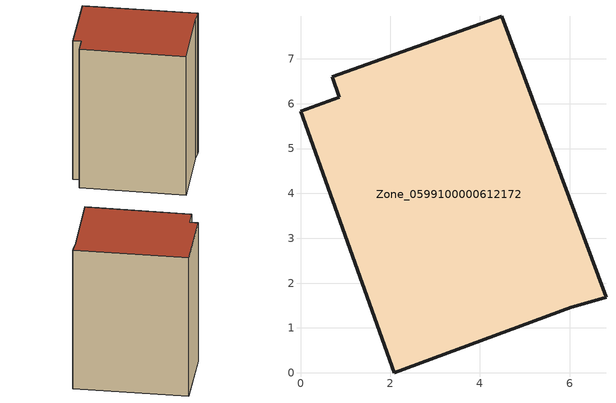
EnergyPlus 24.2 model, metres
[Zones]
Zone_0599100000612172
 floor ground (C_G): 6.63,1.62 6.04,1.46 2.09,0 0,5.83 0.87,6.14 0.71,6.6 4.49,7.95 6.81,1.69 z0
 wall outside (C_F): 6.63,1.62 6.81,1.69 4.49,7.95 0.71,6.6 0.87,6.14 0,5.83 2.09,0 6.04,1.46 6.63,1.62 z0:9.16
 roof outside (C_R): 6.04,1.46 6.63,1.62 6.81,1.69 4.49,7.95 0.71,6.6 0.87,6.14 0,5.83 2.09,0 z9.16
[BUILDING]
Pand.0599100000612172: North Axis=0; Terrain=City; Loads Convergence Tolerance Value=0.04; Temperature Convergence Tolerance Value=0.4; Solar Distribution=FullExterior; Maximum Number of Warmup Days=25; Minimum Number of Warmup Days=1
[Site:Location]
Rotterdam.The.Hague.AP_ZH_NLD Design_Conditions: Latitude=51.96; Longitude=4.45; Time Zone=1; Elevation=-4.5
[SITE:GROUNDTEMPERATURE:BUILDINGSURFACE]
18, 18, 18, 18, 18, 18, 18, 18, 18, 18, 18, 18
[MATERIAL] Thermal Absorptance=0.9; Solar Absorptance=0.7; Visible Absorptance=0.7
Name | Roughness | Thickness | Conductivity | Density | Specific Heat
G.TI.1946 | MediumSmooth | 0.15 | 1 | 540 | 1210
F.TI.1946 | Rough | 0.3 | 0.857143 | 1920 | 840
R.TI.1946 | MediumRough | 0.2 | 0.1 | 1500 | 1000
[CONSTRUCTION]
C_G: G.TI.1946
C_F: F.TI.1946
C_R: R.TI.1946
[ZONE]
Zone_0599100000612172: Type=1; Multiplier=1; Ceiling Height=Autocalculate; Volume=Autocalculate; Floor Area=autocalculate; Part of Total Floor Area=Yes
[ZONEINFILTRATION:DESIGNFLOWRATE]
Infil_Zone_0599100000612172: Zone or ZoneList or Space or SpaceList=Zone_0599100000612172; Schedule=AlwaysOn; Design Flow Rate Calculation Method=Flow/Area; Flow Rate per Floor Area=0.003; Constant Term Coefficient=1; Temperature Term Coefficient=0; Velocity Term Coefficient=0; Velocity Squared Term Coefficient=0
[HVACTEMPLATE:ZONE:IDEALLOADSAIRSYSTEM]
Zone_0599100000612172: Maximum Heating Supply Air Temperature=50; Minimum Cooling Supply Air Temperature=13; Maximum Heating Supply Air Humidity Ratio=0.0156; Minimum Cooling Supply Air Humidity Ratio=0.0077; Heating Limit=NoLimit; Cooling Limit=NoLimit; Dehumidification Control Type=ConstantSensibleHeatRatio; Cooling Sensible Heat Ratio=0.7; Dehumidification Setpoint=60; Humidification Control Type=None; Humidification Setpoint=30; Outdoor Air Method=None; Outdoor Air Flow Rate per Person=0.00944; Outdoor Air Flow Rate per Zone Floor Area=0; Outdoor Air Flow Rate per Zone=0; Demand Controlled Ventilation Type=None; Outdoor Air Economizer Type=NoEconomizer; Heat Recovery Type=None; Sensible Heat Recovery Effectiveness=0.7; Latent Heat Recovery Effectiveness=0.65
[ZONECONTROL:THERMOSTAT]
ThermostatControl_Zone_0599100000612172: Zone or ZoneList=Zone_0599100000612172; Control Type Schedule=DualSetpointControlType; Control 1=Thermostat_Zone_0599100000612172; Temperature Difference Between Cutout And Setpoint=0
[THERMOSTATSETPOINT:DUALSETPOINT]
Thermostat_Zone_0599100000612172: Heating Setpoint Temperature Schedule=HeatingSetpoint_Zone_0599100000612172; Cooling Setpoint Temperature Schedule=CoolingSetpoint_Zone_0599100000612172
[SCHEDULE:COMPACT]
HeatingSetpoint_Zone_0599100000612172: Through: 12/31, For: AllDays, Until: 24:00, 21
CoolingSetpoint_Zone_0599100000612172: Through: 12/31, For: AllDays, Until: 24:00, 24
DualSetpointControlType: Through: 12/31, For: AllDays, Until: 24:00, 4
AlwaysOn: Through: 12/31, For: AllDays, Until: 24:00, 1
